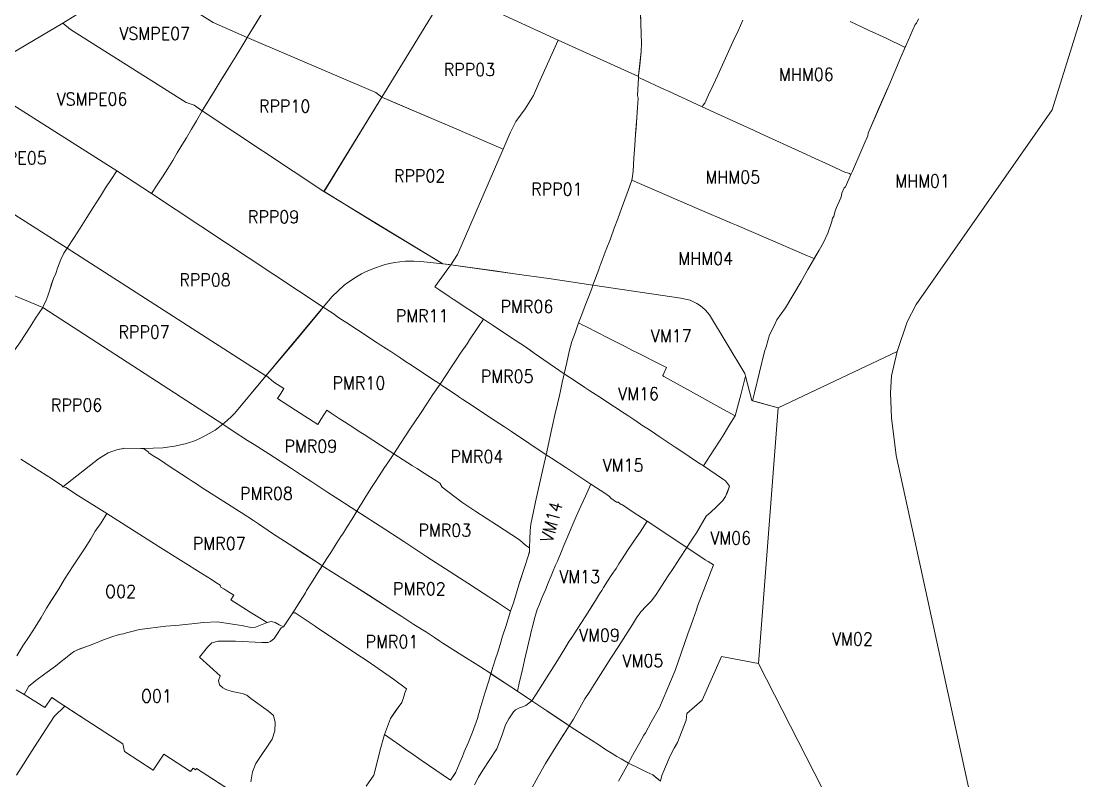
# Model space of a CAD drawing. Header units: metres. Extents: x 267238 to 306780, y 5029040 to 5062814.
# Drawn here: x 295694 to 304084, y 5040562 to 5046513 of the extents above; entities that cross this region are included whole.
import ezdxf
from ezdxf.enums import TextEntityAlignment as Align

# ---------------------------------------------------------------- set-up
doc = ezdxf.new("R2010")
doc.units = ezdxf.units.M
doc.header["$MEASUREMENT"] = 0
for name, color, linetype, lineweight in [('index Côte-des-Neiges Nootre-Dame-de-Grâce', 7, 'Continuous', 0), ('index Mercier-Hochelaga-Maisonneuve', 7, 'Continuous', 0), ('index Outremont', 7, 'Continuous', 0), ('index Plateau-Mont-Royal', 7, 'Continuous', 0), ('index Rosemont-La Petite-Patrie', 7, 'Continuous', 0), ('index Ville-Marie', 7, 'Continuous', 0), ('index Villeray-Saint-Michel-Parc-Extension', 7, 'Continuous', 0), ('nom', 7, 'Continuous', 0)]:
    doc.layers.add(name, color=color, linetype=linetype, lineweight=lineweight)
doc.styles.add('Style-STANDARD', font='STANDARD.shx')

msp = doc.modelspace()

# ---------------------------------------------------------------- linework, layer by layer
at = {"layer": 'index Côte-des-Neiges Nootre-Dame-de-Grâce', "color": 6, "linetype": 'Continuous', "lineweight": 0, "elevation": 10, "flags": 128}
for points in [[(295651.58, 5041272.859), (295714.281, 5041235.5), (295876.625, 5041136), (295931.648, 5041213.73), (295952.251, 5041198.998), (295966.938, 5041188.5), (296033.696, 5041145.467), (295949.372, 5041064.864), (295797.546, 5040825.557), (295655.05, 5040603.055)], [(295655.05, 5040603.055), (295797.546, 5040825.557), (295949.372, 5041064.864), (296033.696, 5041145.467), (296033.696, 5041145.467), (296074.469, 5041120), (296206.878, 5041033.551), (296488.908, 5040849.897), (296503.174, 5040791.037), (296728.019, 5040643.229), (296809.602, 5040769.051), (297019.991, 5040633.564), (297040.606, 5040657.962), (297058.495, 5040646.333), (297065.97, 5040657.833), (297339.625, 5040479.948)]]:
    msp.add_lwpolyline(points, dxfattribs=at)
at = {"layer": 'index Mercier-Hochelaga-Maisonneuve', "color": 4, "linetype": 'Continuous', "lineweight": 0, "elevation": 10, "flags": 128}
for points in [[(301350.497, 5046524.031), (301312.584, 5046440.132), (301274.917, 5046359.409), (301152.315, 5046092.616), (301115.879, 5046013.942), (301079.934, 5045936.24), (301051.231, 5045872.578), (301036.818, 5045854.86), (301031.578, 5045844.193), (300761.938, 5045967.94), (300736.17, 5045979.644), (300544.957, 5046067.092), (300530.505, 5046072.81), (300532.166, 5046088.634), (300541.832, 5046168.689), (300551.563, 5046275.945), (300554.893, 5046338.912), (300550.402, 5046494.175), (300541.499, 5046798.936)], [(304083.772954, 5046810.727692), (303775.583, 5045820.731), (302707.235, 5044293), (302639.105, 5044157.548), (302559.358, 5043924.886), (302559.358, 5043924.886), (301626.438, 5043485.071), (301425.655251, 5043538.688431), (301441.35, 5043600.216), (301519.455, 5043924.963), (301533.537, 5043963.189), (301558.564, 5044056.657), (301597.69, 5044132.569), (301616.987, 5044173.106), (301684.611, 5044267.158), (301805.692, 5044474.185), (301859.928, 5044567.534), (301948.413, 5044720.886), (301981.077, 5044780.853), (302015.431, 5044852.712), (302046.871, 5044944.285), (302052.841, 5044971.074), (302061.985, 5044984.169), (302074.209, 5045029.452), (302084.17, 5045053.14), (302117.115, 5045130.2), (302124.34, 5045148.487), (302125.468, 5045166.549), (302142.928, 5045207.29), (302153.508, 5045217.389), (302196.873, 5045313.155), (302208.757, 5045338.513), (302274.064, 5045490.365), (302306.193, 5045564.242), (302329.249, 5045617.304), (302332.224, 5045635.729), (302417.889, 5045838.617), (302475.685, 5045968.577), (302493.491, 5046008.617), (302588.593, 5046231.617), (302645.63, 5046364.117), (302699.643, 5046488.219), (302711.006, 5046500.596), (302726.156, 5046533.451)], [(302189.898, 5046513.115), (302338.897, 5046441.616), (302474.396, 5046380.616), (302618.11, 5046312.462), (302622.469607, 5046310.314168), (302588.593, 5046231.617), (302493.491, 5046008.617), (302332.224, 5045635.729), (302329.249, 5045617.304), (302306.193, 5045564.242), (302274.064, 5045490.365), (302208.757, 5045338.513), (302196.873, 5045313.155), (302186.572, 5045319.632), (302169.96, 5045326.34), (302153.494, 5045329.397), (302027.165, 5045388.237), (301887.434, 5045452.326), (301844.757, 5045472.13), (301729.516, 5045524.354), (301578.563, 5045593.649), (301448.086, 5045653.007), (301433.859, 5045659.63), (301300.494, 5045721.2), (301031.578, 5045844.193), (301036.818, 5045854.86), (301051.231, 5045872.578), (301079.934, 5045936.24), (301115.879, 5046013.942), (301152.315, 5046092.616), (301274.917, 5046359.409), (301312.584, 5046440.132), (301350.497, 5046524.031)], [(302726.156, 5046533.451), (302711.006, 5046500.596), (302699.643, 5046488.219), (302645.63, 5046364.117), (302622.469607, 5046310.314168), (302618.11, 5046312.462), (302474.396, 5046380.616), (302338.897, 5046441.616), (302189.898, 5046513.115)]]:
    msp.add_lwpolyline(points, dxfattribs=at)
for points in [[(300478.292, 5045267.889), (300482.194, 5045282.355), (300488.849, 5045339.075), (300495.962, 5045441.728), (300502.668, 5045541.924), (300509.087, 5045629.613), (300517.687, 5045760.112), (300522.587, 5045837.112), (300528.747, 5045911.755), (300523.917, 5045933.174), (300525.211, 5045977.431), (300530.505, 5046072.81), (300544.957, 5046067.092), (300736.17, 5045979.644), (300761.938, 5045967.94), (301031.578, 5045844.193), (301300.494, 5045721.2), (301433.859, 5045659.63), (301448.086, 5045653.007), (301578.563, 5045593.649), (301729.516, 5045524.354), (301844.757, 5045472.13), (301887.434, 5045452.326), (302027.165, 5045388.237), (302153.494, 5045329.397), (302169.96, 5045326.34), (302186.572, 5045319.632), (302196.873, 5045313.155), (302153.508, 5045217.389), (302142.928, 5045207.29), (302125.468, 5045166.549), (302124.34, 5045148.487), (302117.115, 5045130.2), (302084.17, 5045053.14), (302074.209, 5045029.452), (302061.985, 5044984.169), (302052.841, 5044971.074), (302046.871, 5044944.285), (302015.431, 5044852.712), (301981.077, 5044780.853), (301948.413, 5044720.886), (301909.966395, 5044654.254777), (301857.139, 5044675.172), (301742.05, 5044724.644), (301609.219, 5044781.831), (301567.396, 5044799.708), (301415.538, 5044865.438), (301299.56, 5044914.709), (301260.453, 5044931.224), (300991.792, 5045047.452), (300757.487, 5045148.612), (300478.292, 5045267.889)], [(300478.292, 5045267.889), (300757.487, 5045148.612), (300991.792, 5045047.452), (301260.453, 5044931.224), (301299.56, 5044914.709), (301415.538, 5044865.438), (301567.396, 5044799.708), (301609.219, 5044781.831), (301742.05, 5044724.644), (301857.139, 5044675.172), (301909.966395, 5044654.254777), (301859.928, 5044567.534), (301805.692, 5044474.185), (301684.611, 5044267.158), (301616.987, 5044173.106), (301597.69, 5044132.569), (301558.564, 5044056.657), (301533.537, 5043963.189), (301519.455, 5043924.963), (301441.35, 5043600.216), (301425.662, 5043538.715), (301419.699, 5043540.279), (301369.815687, 5043731.556642), (301364.345, 5043752.534), (301089.414, 5044212.374), (301057.802, 5044248.813), (301031.493, 5044272.425), (301010.841, 5044288.649), (300988.974, 5044302.809), (300936.662, 5044326.91), (300863.464, 5044344.36), (300174.362, 5044444.449), (300220.364, 5044568.368), (300224.196, 5044578.725), (300278.987, 5044726.107), (300310.964, 5044808.538), (300340.653, 5044891.717), (300369.087, 5044965.609), (300397.94, 5045045.19), (300425.087, 5045117.11), (300451.585, 5045188.698), (300478.292, 5045267.889)]]:
    msp.add_lwpolyline(points, close=True, dxfattribs=at)
at = {"layer": 'index Outremont', "color": 5, "linetype": 'Continuous', "lineweight": 0, "elevation": 10, "flags": 128}
for points in [[(295688.883, 5043080.258), (295937.278, 5042924.538), (296011.4, 5042875.606), (296018.086, 5042864.57), (296041.999, 5042858.849), (296141.87, 5042794.573), (296363.185, 5042655.83), (296363.185, 5042655.83), (296318.11, 5042582.472), (296273.031, 5042516), (296237.906, 5042456.5), (296194.469, 5042387), (296146.563, 5042315.5), (296099.344, 5042244), (296032.031, 5042139.5), (295984.031, 5042059), (295934.241, 5041982.676), (295891.656, 5041914.5), (295847.969, 5041840), (295802.188, 5041764), (295754.844, 5041692.5), (295704, 5041619), (295656.75, 5041540)], [(295656.75, 5041540), (295704, 5041619), (295754.844, 5041692.5), (295802.188, 5041764), (295847.969, 5041840), (295891.656, 5041914.5), (295936.986, 5041986.94), (295984.031, 5042059), (296032.031, 5042139.5), (296099.344, 5042244), (296146.563, 5042315.5), (296194.469, 5042387), (296237.906, 5042456.5), (296273.031, 5042516), (296318.11, 5042582.472), (296363.185, 5042655.83), (296506.737, 5042565.119), (296766.11, 5042400.413), (297116.296, 5042179.214), (297149.839, 5042158.537), (297184.157, 5042137.382), (297217.709, 5042115.305), (297252.497, 5042092.414), (297257.57, 5042078.687), (297280.839, 5042063.872), (297305.215, 5042048.352), (297358.306, 5042014.55), (297335.133, 5041979.425), (297487.968, 5041882.68), (297619.472, 5041801.118), (297529.938, 5041763.5), (297495.563, 5041761.5), (297420.375, 5041778), (297228.438, 5041806.5), (297121.719, 5041801.5), (297053.219, 5041793.5), (296931.219, 5041779), (296898.969, 5041778.5), (296826.656, 5041771.5), (296619.656, 5041746), (296570.347, 5041733.786), (296517.234, 5041718.887), (296494.212, 5041713.208), (296475.693, 5041709.436), (296445.17, 5041702.234), (296409.813, 5041692), (296338.676, 5041665.215), (296304.906, 5041652.5), (296261.938, 5041635), (296235.438, 5041624.5), (296153.135, 5041593.508), (296124.406, 5041581.5), (296107.362, 5041573.177), (296094.509, 5041564.651), (296040.625, 5041520.5), (296005.531, 5041495.5), (295960.406, 5041457.5), (295876.625, 5041397.5), (295807.125, 5041346.5), (295776.344, 5041319.5), (295752, 5041302), (295714.281, 5041235.5), (295651.58, 5041272.859)], [(297449.721, 5040408.381), (297065.97, 5040657.833), (297058.495, 5040646.333), (297040.606, 5040657.962), (297019.991, 5040633.564), (296809.602, 5040769.051), (296728.019, 5040643.229), (296503.174, 5040791.037), (296488.908, 5040849.897), (296206.878, 5041033.551), (295966.938, 5041188.5), (295931.648, 5041213.73), (295876.625, 5041136), (295714.281, 5041235.5), (295714.281, 5041235.5), (295752, 5041302), (295776.344, 5041319.5), (295807.125, 5041346.5), (295876.625, 5041397.5), (295960.406, 5041457.5), (296005.531, 5041495.5), (296040.625, 5041520.5), (296094.509, 5041564.651), (296107.362, 5041573.177), (296124.406, 5041581.5), (296148.75, 5041591.5), (296261.938, 5041635), (296304.906, 5041652.5), (296338.676, 5041665.215), (296409.813, 5041692), (296445.17, 5041702.234), (296475.693, 5041709.436), (296494.212, 5041713.208), (296517.234, 5041718.887), (296570.347, 5041733.786), (296619.656, 5041746), (296826.656, 5041771.5), (296898.969, 5041778.5), (296931.219, 5041779), (297053.219, 5041793.5), (297121.719, 5041801.5), (297228.438, 5041806.5), (297420.375, 5041778), (297495.563, 5041761.5), (297529.938, 5041763.5), (297619.472, 5041801.118), (297652.955, 5041808.734), (297683.501, 5041799.747), (297715.09, 5041783.285), (297747.895, 5041766.189), (297731.117, 5041758.113), (297697.601, 5041705.718), (297675.059, 5041676.83), (297646.688, 5041651.5), (297626.122, 5041644.205), (297578.656, 5041644.5), (297373.094, 5041656), (297237.031, 5041654.5), (297187.594, 5041641), (297153.25, 5041608.5), (297089.469, 5041529), (297253.126, 5041383.567), (297238.227, 5041347.566), (297246.801, 5041311.68), (297274.016, 5041289.338), (297297.742, 5041276.771), (297347.287, 5041261.062), (297423.749, 5041245.062), (297461.024, 5041232.172), (297492.55, 5041206.365), (297632.03, 5041105.046), (297671.467, 5041071.086), (297683.391, 5041015.842), (297681.597, 5040952.59), (297658.731, 5040885.302), (297531.636, 5040695.56), (297506.688, 5040630.543), (297492.218, 5040552.422)]]:
    msp.add_lwpolyline(points, dxfattribs=at)
at = {"layer": 'index Plateau-Mont-Royal', "color": 3, "linetype": 'Continuous', "lineweight": 0, "elevation": 10, "flags": 128}
for points in [[(299046.6, 5044607.797), (299059.410966, 5044605.979166), (299043.911, 5044585.009), (298936.201, 5044432.373), (298973.994, 5044406.588), (299047.489, 5044356.098), (299078.069, 5044336.059), (299316.693, 5044179.693), (299278.001, 5044122.734), (299271.183, 5044113.013), (299240.673, 5044066.116), (299228.401, 5044048.807), (299207.777, 5044017.428), (299187.323, 5043985.879), (299141.621, 5043919.437), (299097.978, 5043852.35), (299061.347, 5043798.269), (299026.417, 5043745.365), (298975.61, 5043669.523), (298945.893, 5043689.094), (298938.893, 5043693.594), (298739.928, 5043825.632), (298704.959, 5043848.204), (298667.851, 5043872.643), (298628.284, 5043898.702), (298589.269, 5043924.277), (298555.068, 5043947.006), (298507.193, 5043978.593), (298483.032, 5043994.201), (298447.593, 5044017.093), (298411.992, 5044040.592), (298246.092, 5044149.592), (298182.922, 5044189.932), (298138.435, 5044222.632), (298109.421, 5044241.64), (298060.052424, 5044273.218074), (298129.58, 5044356.545), (298224.995, 5044446.206), (298251.659, 5044466.898), (298319.71, 5044511.911), (298359.194, 5044533.483), (298390.77, 5044549.484), (298434.714, 5044568.256), (298469.697, 5044582.124), (298513.037, 5044596.433), (298546.533, 5044606.245), (298579.385, 5044614.141), (298622.081, 5044622.49), (298661.333, 5044628.462), (298706.153, 5044632.73), (298744.337, 5044634.439), (298771.445, 5044634.227), (298826.485, 5044631.667), (299046.6, 5044607.797)], [(299316.693, 5044179.693), (299078.069, 5044336.059), (299047.489, 5044356.098), (298973.994, 5044406.588), (298936.201, 5044432.373), (299043.911, 5044585.009), (299059.410966, 5044605.979166), (299406.32, 5044557.023), (299558.704, 5044533.36), (299829.148, 5044496.756), (300174.362, 5044444.449), (300165.488, 5044419.104), (300139.088, 5044352.604), (300113.588, 5044286.103), (300087.288, 5044215.102), (300062.388, 5044149.102), (300035.289, 5044072.101), (300009.289, 5044002.601), (300005.86, 5043992.845), (299989.189, 5043925.6), (299968.689, 5043838.1), (299948.989, 5043751.099), (299712.689, 5043913.599), (299645.806, 5043960.807), (299527.784, 5044039.07), (299495.203, 5044060.675), (299465.223, 5044080.624), (299392.712, 5044128.874), (299352.445, 5044155.792), (299347.495, 5044159.102), (299316.693, 5044179.693)], [(297611.918265, 5043736.679772), (297832.814, 5043996.691), (298032.393, 5044240.069), (298060.052424, 5044273.218074), (298109.421, 5044241.64), (298138.435, 5044222.632), (298182.922, 5044189.932), (298246.092, 5044149.592), (298411.992, 5044040.592), (298447.593, 5044017.093), (298483.032, 5043994.201), (298507.193, 5043978.593), (298555.068, 5043947.006), (298589.269, 5043924.277), (298628.284, 5043898.702), (298667.851, 5043872.643), (298704.959, 5043848.204), (298739.928, 5043825.632), (298938.893, 5043693.594), (298945.893, 5043689.094), (298975.61, 5043669.523), (298918.894, 5043587.593), (298871.495, 5043514.092), (298822.595, 5043440.591), (298779.441, 5043375.154), (298744.597, 5043323.59), (298706.197, 5043264.089), (298666.298, 5043203.588), (298613.199, 5043124.087), (298577.899, 5043147.087), (298380.112, 5043275.384), (298342.798, 5043299.588), (298307.241, 5043322.246), (298263.501, 5043350.119), (298226.179, 5043373.71), (298184.998, 5043401.055), (298122.147, 5043442.892), (298087.298, 5043466.088), (298042.199, 5043392.087), (298018.099, 5043353.086), (297843.429, 5043465.703), (297701.354, 5043556.602), (297727.001, 5043596.911), (297751.639, 5043634.29), (297672.795, 5043686.198), (297611.918265, 5043736.679772)], [(298975.61, 5043669.523), (299026.417, 5043745.365), (299061.347, 5043798.269), (299097.978, 5043852.35), (299141.621, 5043919.437), (299187.323, 5043985.879), (299207.777, 5044017.428), (299228.401, 5044048.807), (299240.673, 5044066.116), (299271.183, 5044113.013), (299278.001, 5044122.734), (299316.693, 5044179.693), (299347.495, 5044159.102), (299352.445, 5044155.792), (299392.712, 5044128.874), (299465.223, 5044080.624), (299495.203, 5044060.675), (299527.784, 5044039.07), (299645.806, 5043960.807), (299682.624, 5043934.82), (299712.689, 5043913.599), (299948.989, 5043751.099), (299934.39, 5043683.598), (299919.691, 5043617.098), (299911.35, 5043579.963), (299896.892, 5043515.597), (299876.293, 5043429.096), (299858.504, 5043345.062), (299841.497, 5043273.997), (299828.492, 5043211.939), (299806.745, 5043116.247), (299536.123, 5043297.177), (299480.496, 5043334.25), (299371.694, 5043406.094), (299329.194, 5043435.094), (299190.493, 5043526.094), (299154.393, 5043549.594), (299123.893, 5043570.594), (299118.393, 5043574.594), (299010.462, 5043645.782), (299004.847, 5043649.491), (298975.61, 5043669.523)], [(297273.166815, 5043354.862601), (297286.806, 5043365.047), (297338.965, 5043412.12), (297367.423, 5043441.486), (297611.918265, 5043736.679772), (297672.795, 5043686.198), (297751.639, 5043634.29), (297727.001, 5043596.911), (297701.354, 5043556.602), (297843.429, 5043465.703), (298018.099, 5043353.086), (298042.199, 5043392.087), (298087.298, 5043466.088), (298122.147, 5043442.892), (298184.998, 5043401.055), (298226.179, 5043373.71), (298263.501, 5043350.119), (298307.241, 5043322.246), (298342.798, 5043299.588), (298380.112, 5043275.384), (298577.899, 5043147.087), (298613.199, 5043124.087), (298566.7, 5043053.086), (298541, 5043015.086), (298498.501, 5042951.585), (298463.601, 5042898.585), (298448.216, 5042874.298), (298438.432, 5042859.231), (298433.102, 5042851.584), (298412.002, 5042817.584), (298393.803, 5042787.583), (298362.203, 5042737.083), (298346.08, 5042711.838), (298322.604, 5042675.082), (298181.404, 5042765.582), (298095.711, 5042820.029), (297971.253, 5042903.009), (297934.164, 5042927.649), (297898.747, 5042950.44), (297810.285, 5043007.584), (297634.176, 5043122.829), (297519.007, 5043196.081), (297466.602, 5043228.649), (297354.866, 5043302.216), (297273.166815, 5043354.862601)], [(298613.199, 5043124.087), (298666.298, 5043203.588), (298706.197, 5043264.089), (298744.597, 5043323.59), (298779.441, 5043375.154), (298822.595, 5043440.591), (298871.495, 5043514.092), (298918.894, 5043587.593), (298975.61, 5043669.523), (299004.847, 5043649.491), (299010.462, 5043645.782), (299118.393, 5043574.594), (299123.893, 5043570.594), (299154.393, 5043549.594), (299190.493, 5043526.094), (299329.194, 5043435.094), (299371.694, 5043406.094), (299480.496, 5043334.25), (299536.123, 5043297.177), (299806.745, 5043116.247), (299783.231, 5043013.62), (299741.998, 5042827.929), (299724.948, 5042746.198), (299704.736, 5042656.898), (299688.772, 5042572.668), (299682.202, 5042518.586), (299679.403, 5042455.585), (299678.304, 5042385.085), (299648.003, 5042404.585), (299598.205, 5042448.244), (299418.844, 5042567.4), (299256.849, 5042672.289), (299147.872, 5042743.052), (298992.632, 5042863.147), (298973.263, 5042893.814), (298950.2, 5042908.558), (298831.51, 5042984.431), (298796.236, 5043006.98), (298760.072, 5043030.118), (298650.905, 5043099.963), (298613.199, 5043124.087)], [(298322.604, 5042675.082), (298298.978, 5042634.708), (298283.104, 5042609.581), (298250.005, 5042556.081), (298217.706, 5042504.08), (298198.406, 5042475.08), (298185.908, 5042453.867), (298160.907, 5042417.079), (298152.707, 5042403.579), (298124.408, 5042358.579), (298119.051, 5042350.395), (298104.12, 5042327.36), (298087.408, 5042301.578), (298051.758, 5042246.261), (298014.318, 5042270.711), (297820.809, 5042397.078), (297663.193, 5042499.391), (297552.809, 5042574.078), (297512.704, 5042600.201), (297417.709, 5042662.078), (297404.109, 5042671.078), (297308.709, 5042730.578), (297104.17, 5042862.784), (297074.382, 5042882.038), (297031.553, 5042910.11), (297000.792, 5042930.273), (296844.709, 5043032.578), (296819.109, 5043049.578), (296806.609, 5043058.078), (296763.038, 5043086.752), (296731.017, 5043104.815), (296695.996, 5043128.219), (296688.362, 5043139.508), (296649.756245, 5043165.361582), (296803.153, 5043169.74), (296893.963, 5043182.873), (296978.01, 5043201.551), (297044.729, 5043222.645), (297097.978, 5043245.645), (297143.512, 5043268.502), (297212.759, 5043309.756), (297273.166815, 5043354.862601), (297354.866, 5043302.216), (297466.602, 5043228.649), (297519.007, 5043196.081), (297634.176, 5043122.829), (297810.285, 5043007.584), (297898.747, 5042950.44), (297934.164, 5042927.649), (297971.253, 5042903.009), (298095.711, 5042820.029), (298181.404, 5042765.582), (298322.604, 5042675.082)], [(297074.382, 5042882.038), (297104.17, 5042862.784), (297308.709, 5042730.578), (297404.109, 5042671.078), (297417.709, 5042662.078), (297512.704, 5042600.201), (297552.809, 5042574.078), (297663.193, 5042499.391), (297820.809, 5042397.078), (297895.546, 5042348.273), (298014.318, 5042270.711), (298051.758, 5042246.261), (298014.971, 5042187.462), (297967.411, 5042113.076), (297928.312, 5042052.075), (297921.712, 5042033.075), (297874.813, 5041960.074), (297821.714, 5041875.574), (297747.895, 5041766.189), (297715.09, 5041783.285), (297683.501, 5041799.747), (297652.955, 5041808.734), (297619.472, 5041801.118), (297487.968, 5041882.68), (297335.133, 5041979.425), (297358.306, 5042014.55), (297305.215, 5042048.352), (297280.839, 5042063.872), (297257.57, 5042078.687), (297252.497, 5042092.414), (297217.709, 5042115.305), (297184.157, 5042137.382), (297149.839, 5042158.537), (297116.296, 5042179.214), (296766.11, 5042400.413), (296506.737, 5042565.119), (296363.185, 5042655.83), (296141.87, 5042794.573), (296041.999, 5042858.849), (296018.086, 5042864.57), (296297.94, 5043084.589), (296340.042, 5043111.088), (296375.226, 5043130.177), (296411.401, 5043145.265), (296450.601, 5043156.321), (296483.769, 5043163.361), (296505.897, 5043166.37), (296630.712, 5043164.818), (296649.756245, 5043165.361582), (296688.362, 5043139.508), (296695.996, 5043128.219), (296731.017, 5043104.815), (296763.038, 5043086.752), (296806.609, 5043058.078), (296819.109, 5043049.578), (296844.709, 5043032.578), (297000.792, 5042930.273), (297031.553, 5042910.11), (297074.382, 5042882.038)], [(298322.604, 5042675.082), (298346.08, 5042711.838), (298362.203, 5042737.083), (298393.803, 5042787.583), (298412.002, 5042817.584), (298433.102, 5042851.584), (298438.432, 5042859.231), (298448.216, 5042874.298), (298463.601, 5042898.585), (298498.501, 5042951.585), (298541, 5043015.086), (298566.7, 5043053.086), (298613.199, 5043124.087), (298650.905, 5043099.963), (298760.072, 5043030.118), (298796.236, 5043006.98), (298831.51, 5042984.431), (298950.2, 5042908.558), (298973.263, 5042893.814), (298992.632, 5042863.147), (299147.872, 5042743.052), (299256.849, 5042672.289), (299418.844, 5042567.4), (299598.205, 5042448.244), (299648.003, 5042404.585), (299678.304, 5042385.085), (299677.964, 5042357.102), (299665.904, 5042320.084), (299637.005, 5042232.583), (299631.505, 5042216.083), (299600.806, 5042119.582), (299599.406, 5042115.082), (299574.277, 5042032.915), (299561.108, 5041989.58), (299552.339, 5041956.046), (299529.409, 5041890.079), (299433.908, 5041952.579), (299423.708, 5041959.58), (299382.408, 5041986.08), (299358.008, 5042002.58), (299314.143, 5042031.741), (299192.62, 5042110.463), (299128.607, 5042150.08), (298872.761, 5042316.412), (298692.505, 5042435.582), (298505.728, 5042556.15), (298353.172, 5042655.229), (298322.604, 5042675.082)], [(298051.758, 5042246.261), (298087.408, 5042301.578), (298104.12, 5042327.36), (298119.051, 5042350.395), (298124.408, 5042358.579), (298152.707, 5042403.579), (298160.907, 5042417.079), (298185.908, 5042453.867), (298198.406, 5042475.08), (298217.706, 5042504.08), (298250.005, 5042556.081), (298283.104, 5042609.581), (298298.978, 5042634.708), (298322.604, 5042675.082), (298353.172, 5042655.229), (298505.728, 5042556.15), (298692.505, 5042435.582), (298872.761, 5042316.412), (299128.607, 5042150.08), (299192.62, 5042110.463), (299314.143, 5042031.741), (299358.008, 5042002.58), (299382.408, 5041986.08), (299423.708, 5041959.58), (299433.908, 5041952.579), (299489.091, 5041916.465), (299529.409, 5041890.079), (299491.211, 5041769.078), (299465.712, 5041693.577), (299447.213, 5041629.576), (299425.015, 5041561.075), (299410.015, 5041515.575), (299392.216, 5041459.574), (299374.817, 5041400.074), (299292.197, 5041453.192), (299133.615, 5041552.574), (299126.715, 5041557.074), (298998.414, 5041640.075), (298973.663, 5041655.532), (298931.613, 5041683.075), (298925.413, 5041688.575), (298869.112, 5041724.575), (298769.612, 5041786.576), (298708.411, 5041826.076), (298676.246, 5041846.916), (298597.71, 5041897.076), (298416.909, 5042014.077), (298267.309, 5042109.077), (298233.909, 5042129.577), (298051.758, 5042246.261)], [(299374.817, 5041400.074), (299358.018, 5041343.073), (299327.185, 5041245.917), (299287.884, 5041115.442), (299268.556, 5041048.336), (299230.326, 5040940.568), (299198.427, 5040863.067), (299165.528, 5040786.566), (299151.529, 5040751.566), (299130.23, 5040703.565), (299125.93, 5040691.565), (299098.931, 5040628.064), (299092.903, 5040614.898), (299057.684, 5040563.945), (298826.653, 5040722.711), (298745.9, 5040778.404), (298718.852, 5040797.622), (298659.953, 5040839.337), (298539.693, 5040923.743), (298587.593, 5041048.837), (298628.152, 5041109.447), (298648.235, 5041134.469), (298676.317, 5041173.083), (298691.286, 5041217.807), (298696.186, 5041242.011), (298711.96, 5041280.752), (298611.532, 5041356.436), (298403.979, 5041501.41), (298361.217, 5041530.572), (298000.768, 5041766.982), (297996.85, 5041773.509), (297840.093, 5041875.841), (297821.714, 5041875.574), (297921.712, 5042033.075), (297928.312, 5042052.075), (297967.411, 5042113.076), (298014.971, 5042187.462), (298046.309, 5042236.077), (298051.758, 5042246.261), (298233.909, 5042129.577), (298267.309, 5042109.077), (298597.71, 5041897.076), (298676.246, 5041846.916), (298708.411, 5041826.076), (298769.612, 5041786.576), (298869.112, 5041724.575), (298925.413, 5041688.575), (298931.613, 5041683.075), (298973.663, 5041655.532), (298998.414, 5041640.075), (299126.715, 5041557.074), (299133.615, 5041552.574), (299292.197, 5041453.192), (299374.817, 5041400.074)]]:
    msp.add_lwpolyline(points, close=True, dxfattribs=at)
at = {"layer": 'index Rosemont-La Petite-Patrie', "color": 30, "linetype": 'Continuous', "lineweight": 0, "elevation": 10, "flags": 128}
for points in [[(300531.283351, 5046080.225191), (299902.749821, 5046366.304521), (299035.785241, 5046764.722857), (299627.599116, 5047704.337517), (300545.359871, 5047274.910879), (300542.277, 5047268.079), (300533.011, 5047222.812), (300528.821, 5047165.415), (300534.746, 5047014.47), (300541.499, 5046798.936), (300545.248, 5046656.205), (300550.402, 5046494.175), (300554.893, 5046338.912), (300551.563, 5046275.945), (300540.523236, 5046158.455282), (300532.166, 5046088.634), (300531.283351, 5046080.225191)], [(299035.785241, 5046764.722857), (298750.901118, 5046298.380614), (298518.365, 5045919.397), (298471.682, 5045956.443), (297463.3605, 5046387.4785), (297986.578, 5047236.942), (299035.785241, 5046764.722857)], [(299902.749821, 5046366.304521), (299035.785241, 5046764.722857), (298750.901118, 5046298.380614), (298518.365, 5045919.397), (298580.781, 5045892.594), (299088.845, 5045676.667), (299469.968018, 5045511.720329), (299525.00245, 5045640.797199), (299571.249873, 5045727.773729), (299642.470904, 5045826.778927), (299708.142243, 5045931.335819), (299748.839975, 5046024.789324), (299902.749821, 5046366.304521)], [(298518.365, 5045919.397), (298065.087, 5045180.668), (297111.783, 5045813.081), (297158.741, 5045888.178), (297205.535, 5045964.189), (297251.579, 5046041.58), (297274.979, 5046079.579), (297338.377, 5046181.579), (297376.276, 5046243.079), (297412.975, 5046304.578), (297460.378, 5046382.451), (297463.3605, 5046387.4785), (298471.682, 5045956.443), (298518.365, 5045919.397)], [(299059.410966, 5044605.979166), (299558.704, 5044533.36), (299829.148, 5044496.756), (300174.362, 5044444.449), (300220.364, 5044568.368), (300224.196, 5044578.725), (300278.987, 5044726.107), (300310.964, 5044808.538), (300340.653, 5044891.717), (300369.087, 5044965.609), (300397.94, 5045045.19), (300425.087, 5045117.11), (300451.585, 5045188.698), (300478.292, 5045267.889), (300482.194, 5045282.355), (300488.849, 5045339.075), (300495.962, 5045441.728), (300502.668, 5045541.924), (300509.087, 5045629.613), (300512.187, 5045676.113), (300517.687, 5045760.112), (300522.587, 5045837.112), (300528.747, 5045911.755), (300523.917, 5045933.174), (300525.211, 5045977.431), (300530.505, 5046072.81), (300531.283351, 5046080.225191), (299902.749821, 5046366.304521), (299748.839975, 5046024.789324), (299708.142243, 5045931.335819), (299642.470904, 5045826.778927), (299571.249873, 5045727.773729), (299525.00245, 5045640.797199), (299469.968018, 5045511.720329), (299142.073792, 5044752.06362), (299113.003984, 5044686.500765), (299059.410966, 5044605.979166)], [(298518.365, 5045919.397), (299088.845, 5045676.667), (299469.968018, 5045511.720329), (299142.073792, 5044752.06362), (299113.003984, 5044686.500765), (299059.410966, 5044605.979166), (298996.399156, 5044613.240946), (298477.110478, 5044926.958336), (298066.895841, 5045179.097743), (298518.365, 5045919.397)], [(298065.087, 5045180.668), (298996.399156, 5044613.240946), (298826.485, 5044631.667), (298771.445, 5044634.227), (298744.337, 5044634.439), (298706.153, 5044632.73), (298661.333, 5044628.462), (298622.081, 5044622.49), (298579.385, 5044614.141), (298546.533, 5044606.245), (298513.037, 5044596.433), (298469.697, 5044582.124), (298434.714, 5044568.256), (298390.77, 5044549.484), (298359.194, 5044533.483), (298319.71, 5044511.911), (298251.659, 5044466.898), (298224.995, 5044446.206), (298129.58, 5044356.545), (298060.052424, 5044273.218074), (296714.492, 5045164.58), (296758.591, 5045232.08), (296800.69, 5045293.581), (296841.853, 5045360.091), (296880.852, 5045423.163), (296915.813, 5045482.751), (296951.3, 5045542.22), (296986.862, 5045600.912), (297027.389, 5045668.085), (297065.925, 5045734.874), (297111.783, 5045813.081), (298065.087, 5045180.668)], [(296441.076, 5045342.458), (296714.492, 5045164.58), (298060.052424, 5044273.218074), (297609.466, 5043733.719), (296052.798, 5044736.075), (296107.852, 5044819.315), (296154.061, 5044892.374), (296205.696, 5044974.626), (296256.595, 5045054.551), (296313.194, 5045142.053), (296354.393, 5045207.528), (296397.692, 5045274.103), (296441.076, 5045342.458)], [(296052.798, 5044736.075), (297609.466, 5043733.719), (297367.423, 5043441.486), (297338.965, 5043412.12), (297286.806, 5043365.047), (297273.166815, 5043354.862601), (295863.067, 5044271.196), (295870.299, 5044291.974), (295884.604, 5044320.841), (295892.735, 5044341.324), (295901.22, 5044361.468), (295915.48, 5044409.381), (295929.316, 5044454.604), (295944.35, 5044496.72), (295962.622, 5044536.472), (295977.814, 5044579.622), (295994.802, 5044626.962), (296002.687, 5044647.362), (296013.24, 5044669.309), (296027.43, 5044695.338), (296052.798, 5044736.075)]]:
    msp.add_lwpolyline(points, close=True, dxfattribs=at)
msp.add_lwpolyline([(295672.856, 5043982.718), (295733.705, 5044075.276), (295776.716, 5044139.161), (295805.084, 5044185.786), (295863.067, 5044271.196), (295863.067, 5044271.196), (297273.166815, 5043354.862601), (297212.759, 5043309.756), (297143.512, 5043268.502), (297097.978, 5043245.645), (297044.729, 5043222.645), (296978.01, 5043201.551), (296893.963, 5043182.873), (296803.153, 5043169.74), (296649.756245, 5043165.361582), (296505.897, 5043166.37), (296450.601, 5043156.321), (296411.401, 5043145.265), (296375.226, 5043130.177), (296340.042, 5043111.088), (296297.94, 5043084.589), (296018.086, 5042864.57), (296011.4, 5042875.606), (295937.278, 5042924.538), (295688.883, 5043080.258)], dxfattribs=at)
at = {"layer": 'index Ville-Marie', "color": 1, "linetype": 'Continuous', "lineweight": 0, "elevation": 10, "flags": 128}
for points in [[(300062.388, 5044149.102), (300087.288, 5044215.102), (300113.588, 5044286.103), (300139.088, 5044352.604), (300165.488, 5044419.104), (300174.362, 5044444.449), (300863.464, 5044344.36), (300936.662, 5044326.91), (300988.974, 5044302.809), (301010.841, 5044288.649), (301031.493, 5044272.425), (301057.802, 5044248.813), (301089.414, 5044212.374), (301364.345, 5043752.534), (301369.815687, 5043731.556642), (301332.689, 5043586.6), (301289.291, 5043420.599), (301170.29, 5043486.099), (300939.652, 5043613.404), (300729.388, 5043729.601), (300721.888, 5043736.101), (300752.188, 5043800.601), (300709.388, 5043822.101), (300524.215, 5043914.77), (300489.582, 5043931.944), (300455.726, 5043949.212), (300422.283, 5043966.27), (300354.92, 5044000.629), (300300.988, 5044028.137), (300269.688, 5044044.102), (300231.958, 5044063.213), (300109.114, 5044125.435), (300101.578, 5044129.252), (300062.388, 5044149.102)], [(300035.289, 5044072.101), (300062.388, 5044149.102), (300101.578, 5044129.252), (300109.114, 5044125.435), (300231.958, 5044063.213), (300269.688, 5044044.102), (300300.988, 5044028.137), (300354.92, 5044000.629), (300422.283, 5043966.27), (300455.726, 5043949.212), (300489.582, 5043931.944), (300524.215, 5043914.77), (300709.388, 5043822.101), (300752.188, 5043800.601), (300721.888, 5043736.101), (300729.388, 5043729.601), (300939.652, 5043613.404), (301170.29, 5043486.099), (301289.291, 5043420.599), (301240.992, 5043343.098), (301203.193, 5043280.597), (301176.294, 5043239.097), (301121.97, 5043154.02), (301040.096, 5043029.595), (301003.091, 5043053.944), (300928.395, 5043103.095), (300871.295, 5043140.595), (300819.295, 5043175.596), (300692.794, 5043259.596), (300641.668, 5043294.635), (300597.799, 5043323.764), (300558.593, 5043349.097), (300546.593, 5043357.097), (300495.992, 5043391.597), (300456.021, 5043418.544), (300418.653, 5043443.334), (300343.738, 5043491.478), (300219.662, 5043573.103), (300150.206, 5043618.298), (300112.09, 5043643.099), (300046.665, 5043687.188), (299992.134, 5043722.868), (299948.989, 5043751.099), (299968.689, 5043838.1), (299989.189, 5043925.6), (300009.289, 5044002.601), (300035.289, 5044072.101)], [(301471.355926, 5041479.948686), (301626.438, 5043485.071), (302559.358, 5043924.886), (302515.736, 5043733.995), (302507.958, 5043600.514), (302514.909533, 5043406.255934), (302550.495, 5043110.391), (302710.906, 5042382.098), (303246.955, 5039921.093), (303202.155, 5039911.692), (303295.835, 5039478.722), (302654.348, 5039167.849), (301471.355926, 5041479.948686), (301626.438, 5043485.071), (302559.358, 5043924.886), (301626.438, 5043485.071), (301471.355926, 5041479.948686)], [(301197.6, 5042764.593), (301192.6, 5042757.593), (301137.1, 5042703.592), (301100.501, 5042668.092), (301063.189, 5042633.845), (300987.029, 5042504.957), (300958.797, 5042462.358), (300910.404, 5042388.553), (300802.714, 5042459.31), (300746.407, 5042497.583), (300709.902, 5042521.589), (300674.602, 5042545.089), (300599.802, 5042594.589), (300488.901, 5042667.09), (300406.7, 5042722.59), (300396.66, 5042726.911), (300371.105, 5042745.248), (300360.4, 5042745.59), (300315.348, 5042776.24), (300304.399, 5042789.09), (300259.158, 5042819.697), (300202.293, 5042856.763), (300157.298, 5042886.091), (299962.297, 5043016.592), (299848.677, 5043090.271), (299806.745, 5043116.247), (299828.492, 5043211.939), (299841.497, 5043273.997), (299858.504, 5043345.062), (299876.293, 5043429.096), (299896.892, 5043515.597), (299911.35, 5043579.963), (299919.691, 5043617.098), (299934.39, 5043683.598), (299948.989, 5043751.099), (299992.134, 5043722.868), (300046.665, 5043687.188), (300112.09, 5043643.099), (300150.206, 5043618.298), (300219.662, 5043573.103), (300343.738, 5043491.478), (300418.653, 5043443.334), (300456.021, 5043418.544), (300495.992, 5043391.597), (300546.593, 5043357.097), (300558.593, 5043349.097), (300597.799, 5043323.764), (300641.668, 5043294.635), (300692.794, 5043259.596), (300819.295, 5043175.596), (300871.295, 5043140.595), (300928.395, 5043103.095), (301003.091, 5043053.944), (301040.096, 5043029.595), (301189.278, 5042927.77), (301214.427, 5042912.404), (301245.398, 5042870.094), (301214.099, 5042789.093), (301197.6, 5042764.593)], [(301120.506, 5042254.088), (301076.956, 5042280.04), (301053.216, 5042292.84), (300910.404, 5042388.553), (300958.797, 5042462.358), (300987.029, 5042504.957), (301063.189, 5042633.845), (301100.501, 5042668.092), (301137.1, 5042703.592), (301192.6, 5042757.593), (301197.6, 5042764.593), (301214.099, 5042789.093), (301226.399, 5042815.093), (301245.398, 5042870.094), (301214.427, 5042912.404), (301189.278, 5042927.77), (301040.096, 5043029.595), (301121.97, 5043154.02), (301176.294, 5043239.097), (301203.193, 5043280.597), (301240.992, 5043343.098), (301289.291, 5043420.599), (301332.689, 5043586.6), (301369.815687, 5043731.556642), (301419.699, 5043540.279), (301626.438, 5043485.071), (301471.355926, 5041479.948686), (301182.676628, 5041533.727802), (301031.40022, 5041192.292953), (300910.732, 5041087.38), (300905.699, 5041034.414), (300838.379, 5040860.475), (300811.574, 5040814.679), (300780.73, 5040754.572), (300715.133, 5040600.57), (300704.933, 5040556.069), (300642.816, 5040605.88), (300596.274, 5040627.699), (300544.35, 5040653.311), (300453.63, 5040699.07), (300470.83, 5040734.57), (300499.179, 5040787.986), (300541.628, 5040859.572), (300573.336, 5040917.077), (300585.259, 5040935.748), (300632, 5041020), (300696.779, 5041135.859), (300753.004, 5041269.395), (300818, 5041425), (300918.513, 5041712.082), (300943.377, 5041782.951), (300959.211, 5041828.083), (300986.71, 5041901.584), (300995.11, 5041929.084), (301120.506, 5042254.088)], [(300157.298, 5042886.091), (300116.899, 5042792.59), (300080, 5042712.589), (300043.201, 5042632.088), (300011.295, 5042559.267), (299977.42, 5042476.889), (299946.604, 5042404.086), (299927.304, 5042357.585), (299905.905, 5042307.084), (299895.36, 5042280.759), (299881.905, 5042251.084), (299858.106, 5042193.083), (299846.106, 5042165.583), (299824.707, 5042111.082), (299801.707, 5042056.082), (299777.308, 5041999.581), (299754.808, 5041944.08), (299738.209, 5041903.58), (299715.31, 5041833.079), (299702.811, 5041778.579), (299691.111, 5041729.578), (299685.112, 5041703.078), (299673.013, 5041649.577), (299638.115, 5041506.075), (299621.716, 5041432.575), (299597.218, 5041326.073), (299583.019, 5041262.573), (299479.518, 5041331.073), (299375.093, 5041398.99), (299392.216, 5041459.574), (299410.015, 5041515.575), (299425.015, 5041561.075), (299447.213, 5041629.576), (299465.712, 5041693.577), (299491.211, 5041769.078), (299529.409, 5041890.079), (299552.339, 5041956.046), (299561.108, 5041989.58), (299574.277, 5042032.915), (299599.406, 5042115.082), (299631.505, 5042216.083), (299637.005, 5042232.583), (299665.904, 5042320.084), (299676.004, 5042351.584), (299678.304, 5042385.085), (299679.403, 5042455.585), (299682.202, 5042518.586), (299688.772, 5042572.668), (299704.736, 5042656.898), (299724.948, 5042746.198), (299741.998, 5042827.929), (299783.231, 5043013.62), (299806.745, 5043116.247), (299848.677, 5043090.271), (299962.297, 5043016.592), (300157.298, 5042886.091)], [(300599.802, 5042594.589), (300544.702, 5042510.12), (300495.603, 5042438.087), (300446.504, 5042365.087), (300404.105, 5042299.586), (300377.805, 5042260.085), (300356.083, 5042224.473), (300323.306, 5042176.084), (300289.907, 5042125.584), (300258.407, 5042076.083), (300243.516, 5042052.315), (300226.341, 5042024.902), (300194.517, 5041972.664), (300149.764, 5041903.012), (300117.94, 5041852.266), (300085.121, 5041800.027), (300026.312, 5041712.579), (300015.165, 5041692.566), (299998.613, 5041666.924), (299987.934, 5041653.569), (299962.84, 5041609.764), (299896.898, 5041504.213), (299729.376, 5041238.768), (299695.431, 5041187.301), (299583.019, 5041262.573), (299597.218, 5041326.073), (299621.716, 5041432.575), (299638.115, 5041506.075), (299673.013, 5041649.577), (299685.112, 5041703.078), (299691.111, 5041729.578), (299702.811, 5041778.579), (299715.31, 5041833.079), (299738.209, 5041903.58), (299754.808, 5041944.08), (299777.308, 5041999.581), (299801.707, 5042056.082), (299824.707, 5042111.082), (299846.106, 5042165.583), (299858.106, 5042193.083), (299881.905, 5042251.084), (299895.36, 5042280.759), (299905.905, 5042307.084), (299927.304, 5042357.585), (299946.604, 5042404.086), (299977.42, 5042476.889), (300011.295, 5042559.267), (300043.201, 5042632.088), (300080, 5042712.589), (300116.899, 5042792.59), (300157.298, 5042886.091), (300202.293, 5042856.763), (300259.158, 5042819.697), (300304.399, 5042789.09), (300315.348, 5042776.24), (300360.4, 5042745.59), (300371.105, 5042745.248), (300396.66, 5042726.911), (300406.7, 5042722.59), (300488.901, 5042667.09), (300599.802, 5042594.589)], [(300910.404, 5042388.553), (300855.856, 5042305.605), (300808.099, 5042231.743), (300759.598, 5042158.032), (300716.584, 5042092.925), (300669.439, 5042019.49), (300632.701, 5041971.285), (300591.278, 5041928.89), (300550.174, 5041884.902), (300516.994, 5041836.79), (300484.685, 5041784.754), (300374.999, 5041612.424), (300315.832, 5041520.388), (300252.315, 5041421.456), (300183.906, 5041314.965), (300144.038, 5041253.193), (300110.639, 5041202.892), (300020.83, 5041044.022), (299988.884, 5040991.254), (299950.575, 5041016.489), (299911.024, 5041043.572), (299813.122, 5041107.572), (299695.431, 5041187.301), (299729.376, 5041238.768), (299896.898, 5041504.213), (299962.84, 5041609.764), (299987.934, 5041653.569), (300015.165, 5041692.566), (300026.312, 5041712.579), (300085.121, 5041800.027), (300117.94, 5041852.266), (300149.764, 5041903.012), (300166.671, 5041928.882), (300194.517, 5041972.664), (300226.341, 5042024.902), (300243.516, 5042052.315), (300258.407, 5042076.083), (300289.907, 5042125.584), (300323.306, 5042176.084), (300356.083, 5042224.473), (300377.805, 5042260.085), (300404.105, 5042299.586), (300446.504, 5042365.087), (300495.603, 5042438.087), (300544.702, 5042510.12), (300599.802, 5042594.589), (300674.602, 5042545.089), (300709.902, 5042521.589), (300746.407, 5042497.583), (300802.714, 5042459.31), (300910.404, 5042388.553)], [(299988.884, 5040991.254), (300020.83, 5041044.022), (300110.639, 5041202.892), (300144.038, 5041253.193), (300183.906, 5041314.965), (300252.315, 5041421.456), (300315.832, 5041520.388), (300374.999, 5041612.424), (300484.685, 5041784.754), (300516.994, 5041836.79), (300550.174, 5041884.902), (300591.278, 5041928.89), (300632.701, 5041971.285), (300669.439, 5042019.49), (300716.584, 5042092.925), (300759.598, 5042158.032), (300808.099, 5042231.743), (300855.856, 5042305.605), (300910.404, 5042388.553), (301053.216, 5042292.84), (301076.956, 5042280.04), (301120.506, 5042254.088), (300995.11, 5041929.084), (300986.71, 5041901.584), (300959.211, 5041828.083), (300943.377, 5041782.951), (300918.513, 5041712.082), (300818, 5041425), (300753.004, 5041269.395), (300696.779, 5041135.859), (300632, 5041020), (300585.259, 5040935.748), (300573.336, 5040917.077), (300541.628, 5040859.572), (300499.179, 5040787.986), (300470.83, 5040734.57), (300453.63, 5040699.07), (300395.48, 5040731.29), (300362.315, 5040751.831), (300325.784, 5040773.934), (300273.828, 5040806.071), (300213.207, 5040846.064), (300114.626, 5040911.071), (299988.884, 5040991.254)]]:
    msp.add_lwpolyline(points, close=True, dxfattribs=at)
for points in [[(297492.218, 5040552.422), (297506.688, 5040630.543), (297531.636, 5040695.56), (297658.731, 5040885.302), (297681.597, 5040952.59), (297683.391, 5041015.842), (297671.467, 5041071.086), (297632.03, 5041105.046), (297492.55, 5041206.365), (297461.024, 5041232.172), (297423.749, 5041245.062), (297347.287, 5041261.062), (297297.742, 5041276.771), (297274.016, 5041289.338), (297246.801, 5041311.68), (297238.227, 5041347.566), (297253.126, 5041383.567), (297089.469, 5041529), (297153.25, 5041608.5), (297187.594, 5041641), (297237.031, 5041654.5), (297373.094, 5041656), (297578.656, 5041644.5), (297626.122, 5041644.205), (297646.688, 5041651.5), (297675.059, 5041676.83), (297697.601, 5041705.718), (297731.117, 5041758.113), (297747.895, 5041766.189), (297821.714, 5041875.574), (297840.093, 5041875.841), (297996.85, 5041773.509), (298000.768, 5041766.982), (298361.217, 5041530.572), (298403.979, 5041501.41), (298611.532, 5041356.436), (298711.96, 5041280.752), (298696.186, 5041242.011), (298691.286, 5041217.807), (298676.317, 5041173.083), (298648.235, 5041134.469), (298638.301, 5041120.717), (298628.744, 5041110.921), (298587.593, 5041048.837), (298539.693, 5040923.743), (298539.693, 5040923.743), (298507.366, 5040803.505), (298501.327, 5040779.334), (298457.533, 5040604.062), (298396.434, 5040517.561)], [(300373.562, 5040557.725), (300453.63, 5040699.07), (300453.63, 5040699.07), (300544.35, 5040653.311), (300596.274, 5040627.699), (300642.816, 5040605.88), (300664.433, 5040588.069), (300704.933, 5040556.069), (300715.133, 5040600.57), (300780.73, 5040754.572), (300811.574, 5040814.679), (300838.379, 5040860.475), (300905.699, 5041034.414), (300910.732, 5041087.38), (301031.40022, 5041192.292953), (301182.676628, 5041533.727802), (301471.355926, 5041479.948686), (302654.348, 5039167.849)], [(298396.434, 5040517.561), (298457.533, 5040604.062), (298501.327, 5040779.334), (298507.366, 5040803.505), (298539.693, 5040923.743), (298659.953, 5040839.337), (298718.852, 5040797.622), (298745.9, 5040778.404), (298826.653, 5040722.711), (299057.684, 5040563.945), (299098.931, 5040628.064), (299125.93, 5040691.565), (299130.23, 5040703.565), (299151.529, 5040751.566), (299165.528, 5040786.566), (299198.427, 5040863.067), (299230.326, 5040940.568), (299268.556, 5041048.336), (299287.884, 5041115.442), (299327.185, 5041245.917), (299358.018, 5041343.073), (299374.817, 5041400.074), (299479.518, 5041331.073), (299583.019, 5041262.573), (299695.431, 5041187.301), (299695.431, 5041187.301), (299648.952, 5041151.51), (299630.673, 5041143.412), (299597.772, 5041132.178), (299568.005, 5041115.458), (299551.032, 5041101.873), (299513.823, 5041046.07), (299489.324, 5040998.57), (299461.926, 5040919.569), (299420.778, 5040810.504), (299310.431, 5040644.065), (299277.932, 5040589.065), (299245.433, 5040529.064)], [(299245.433, 5040529.064), (299277.932, 5040589.065), (299310.431, 5040644.065), (299420.778, 5040810.504), (299461.926, 5040919.569), (299489.324, 5040998.57), (299513.823, 5041046.07), (299551.032, 5041101.873), (299568.005, 5041115.458), (299597.772, 5041132.178), (299630.673, 5041143.412), (299648.952, 5041151.51), (299695.431, 5041187.301), (299695.431, 5041187.301), (299813.122, 5041107.572), (299988.884, 5040991.254), (299962.804, 5040948.027), (299910.861, 5040867.279), (299803.528, 5040695.553), (299744.886, 5040592.513), (299684.589, 5040484.697)], [(300373.562, 5040557.725), (300453.63, 5040699.07), (300395.48, 5040731.29), (300362.315, 5040751.831), (300325.784, 5040773.934), (300273.828, 5040806.071), (300213.207, 5040846.064), (300114.626, 5040911.071), (299988.884, 5040991.254), (299910.861, 5040867.279), (299803.528, 5040695.553), (299744.886, 5040592.513), (299684.589, 5040484.697)]]:
    msp.add_lwpolyline(points, dxfattribs=at)
at = {"layer": 'index Villeray-Saint-Michel-Parc-Extension', "color": 1, "linetype": 'Continuous', "lineweight": 0, "elevation": 10, "flags": 128}
for points in [[(296467.094128, 5046962.523011), (296379.002438, 5046818.032712), (296312.338457, 5046729.909508), (296224.008681, 5046642.977157), (296129.568041, 5046567.556397), (296018.560607, 5046499.206333), (295427.155857, 5046152.270835), (295288.391728, 5046080.501305), (293449.636426, 5047215.286037), (293528.799904, 5047366.722985), (294167.282, 5048450.632), (294289.994009, 5048374.784504), (294392.767647, 5048267.806109), (296467.094128, 5046962.523011)], [(296467.094128, 5046962.523011), (297078.878953, 5047935.059632), (297305.607, 5047790.724), (297539.658, 5047644.066), (297738.615, 5047518.018), (297668.498958, 5047407.90945), (297883.707339, 5047274.576474), (297986.578, 5047236.942), (297933.352, 5047149.074), (297885.576, 5047072.702), (297696.818, 5046764.241), (297602.61, 5046610.94), (297555.737, 5046535.618), (297463.3605, 5046387.4785), (297196.786959, 5046504.83808), (296467.094128, 5046962.523011)], [(296018.560607, 5046499.206333), (296129.568041, 5046567.556397), (296224.008681, 5046642.977157), (296312.338457, 5046729.909508), (296379.002438, 5046818.032712), (296467.094128, 5046962.523011), (297196.786959, 5046504.83808), (297463.3605, 5046387.4785), (297460.378, 5046382.451), (297412.975, 5046304.578), (297376.276, 5046243.079), (297338.377, 5046181.579), (297251.579, 5046041.58), (297205.535, 5045964.189), (297182.399, 5045926.14), (297158.741, 5045888.178), (297135.749, 5045851.214), (297111.783, 5045813.081), (297047.37, 5045855.472), (296985.182, 5045878.079), (296078.052, 5046450.832), (296018.560607, 5046499.206333)], [(297111.783, 5045813.081), (297065.925, 5045734.874), (297027.389, 5045668.085), (296986.862, 5045600.912), (296951.3, 5045542.22), (296915.813, 5045482.751), (296880.852, 5045423.163), (296841.853, 5045360.091), (296800.69, 5045293.581), (296758.591, 5045232.08), (296714.492, 5045164.58), (296441.076, 5045342.458), (295409.283313, 5045994.887369), (295288.391728, 5046080.501305), (295427.155857, 5046152.270835), (296018.560607, 5046499.206333), (296078.052, 5046450.832), (296985.182, 5045878.079), (297047.37, 5045855.472), (297111.783, 5045813.081)], [(295288.391728, 5046080.501305), (295409.283313, 5045994.887369), (296441.076, 5045342.458), (296397.692, 5045274.103), (296354.393, 5045207.528), (296313.194, 5045142.053), (296256.595, 5045054.551), (296205.696, 5044974.626), (296154.061, 5044892.374), (296107.852, 5044819.315), (296052.798, 5044736.075), (294705.436542, 5045591.953121), (294679.889127, 5045636.704174), (294771.780592, 5045684.368646), (295288.391728, 5046080.501305)], [(294679.889127, 5045636.704174), (294705.436542, 5045591.953121), (296052.798, 5044736.075), (296037.319, 5044711.961), (296013.24, 5044669.309), (296002.687, 5044647.362), (295977.814, 5044579.622), (295962.622, 5044536.472), (295944.35, 5044496.72), (295915.48, 5044409.381), (295901.22, 5044361.468), (295892.735, 5044341.324), (295884.604, 5044320.841), (295870.299, 5044291.974), (295863.067, 5044271.196), (293961.448939, 5045058.67231), (294131.528603, 5045334.257537), (294188.470754, 5045412.060006), (294259.301234, 5045480.137166), (294346.79771, 5045534.321028), (294441.238351, 5045567.664943), (294556.511485, 5045592.67288), (294659.285124, 5045626.016795), (294679.889127, 5045636.704174)], [(295863.067, 5044271.196), (295805.084, 5044185.786), (295776.716, 5044139.161), (295733.705, 5044075.276), (295672.856, 5043982.718), (295631.677, 5043924.965), (295568.333, 5043881.696), (295561.427828, 5043870.813954), (295399.240593, 5043975.193731), (295327.02128, 5044015.484295), (293753.883085, 5044670.687451), (293845.131409, 5044865.656444), (293916.557103, 5044985.932709), (293961.448939, 5045058.67231), (295863.067, 5044271.196)]]:
    msp.add_lwpolyline(points, close=True, dxfattribs=at)

# ---------------------------------------------------------------- texts
at = {"layer": 'nom', "color": 1, "linetype": 'Continuous', "lineweight": 0, "style": 'Style-STANDARD'}
for s, p in [('VSMPE07', (296738.804336, 5046418.098003, 10)), ('VSMPE06', (296247.548082, 5045904.328186, 10)), ('VSMPE05', (295614.869573, 5045442.679944, 10)), ('VM17', (300788.016642, 5044047.77063, 10)), ('VM16', (300531.906427, 5043594.416498, 10)), ('VM15', (300410.639843, 5043033.6601, 10)), ('VM06', (301254.187981, 5042463.685568, 10)), ('VM13', (300070.260769, 5042160.192635, 10)), ('VM09', (300225.651216, 5041701.252103, 10)), ('VM02', (302208.729296, 5041671.643037, 10)), ('VM05', (300566.030289, 5041501.390904, 10))]:
    msp.add_text(s, height=100, dxfattribs=at).set_placement(p, align=Align.MIDDLE_CENTER)
at = {"layer": 'nom', "color": 30, "linetype": 'Continuous', "lineweight": 0, "style": 'Style-STANDARD'}
for s, p in [('RPP03', (299206.456959, 5046135.165281, 10)), ('RPP10', (297757.731158, 5045848.786817, 10)), ('RPP02', (298816.081743, 5045302.064296, 10)), ('RPP01', (299891.782337, 5045197.926672, 10)), ('RPP09', (297670.98111, 5044980.973291, 10)), ('RPP08', (297133.130813, 5044486.319581, 10)), ('RPP07', (296656.005549, 5044078.447223, 10)), ('RPP06', (296126.830256, 5043505.690296, 10))]:
    msp.add_text(s, height=100, dxfattribs=at).set_placement(p, align=Align.MIDDLE_CENTER)
at = {"layer": 'nom', "color": 4, "linetype": 'Continuous', "lineweight": 0, "style": 'Style-STANDARD'}
for s, p in [('MHM06', (301847.429859, 5046097.466141, 10)), ('MHM05', (301270.54204, 5045292.569095, 10)), ('MHM01', (302758.305363, 5045262.195621, 10)), ('MHM04', (301058.004423, 5044654.726153, 10))]:
    msp.add_text(s, height=100, dxfattribs=at).set_placement(p, align=Align.MIDDLE_CENTER)
at = {"layer": 'nom', "color": 3, "linetype": 'Continuous', "lineweight": 0, "style": 'Style-STANDARD'}
for s, p in [('PMR06', (299656.996176, 5044278.347535, 10)), ('PMR11', (298835.646673, 5044204.324983, 10)), ('PMR10', (298339.877153, 5043678.764862, 10)), ('PMR05', (299501.60573, 5043730.580649, 10)), ('PMR09', (297962.500354, 5043182.813762, 10)), ('PMR04', (299264.820287, 5043101.388955, 10)), ('PMR08', (297614.721735, 5042812.701001, 10)), ('PMR03', (299013.235755, 5042524.013047, 10)), ('PMR07', (297244.744481, 5042420.381474, 10)), ('PMR02', (298813.448038, 5042065.073223, 10)), ('PMR01', (298598.86123, 5041650.546931, 10))]:
    msp.add_text(s, height=100, dxfattribs=at).set_placement(p, align=Align.MIDDLE_CENTER)
at = {"layer": 'nom', "color": 1, "linetype": 'Continuous', "lineweight": 0, "style": 'Style-STANDARD'}
msp.add_text('VM14', height=100, rotation=75, dxfattribs=at).set_placement((299848.701775, 5042590.862679, 10), align=Align.MIDDLE_CENTER)
at = {"layer": 'nom', "color": 5, "linetype": 'Continuous', "lineweight": 0, "style": 'Style-STANDARD'}
for s, p in [('O02', (296471.20342, 5042044.755831, 10)), ('O01', (296752.108687, 5041224.763566, 10))]:
    msp.add_text(s, height=100, dxfattribs=at).set_placement(p, align=Align.MIDDLE_CENTER)

doc.saveas('drawing.dxf')
